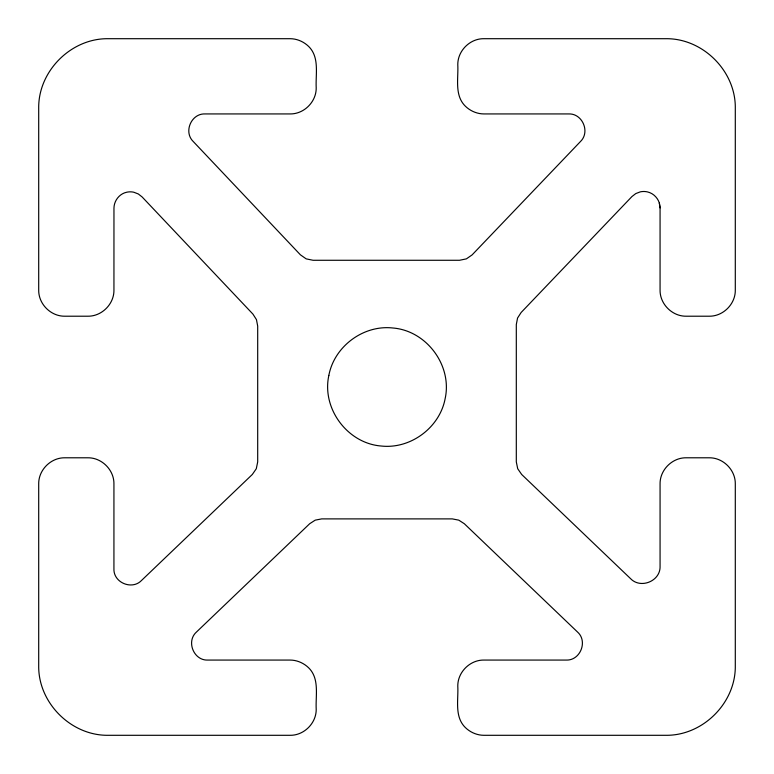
<?xml version="1.0" encoding="UTF-8"?>
<svg xmlns="http://www.w3.org/2000/svg" width="774" height="774" viewBox="0 0 774 774"><rect width="100%" height="100%" fill="white"/><g stroke="black" fill="none" stroke-linecap="round" stroke-linejoin="round"><path stroke-width="1.16" d="M659.351 203.02C657.6 197.593 653.101 193.21 647.519 191.923A11.687 8.262 0 0 0 640.311 191.855L635.793 193.568L631.971 196.528L521.134 312.493L517.554 318.046L516.306 324.529L516.306 461.894L517.709 468.734L521.686 474.481L630.616 578.691C640.737 589.285 660.783 581.003 660.067 566.104L660.067 483.914C659.845 469.944 672.248 457.569 686.19 457.792L709.178 457.792C723.061 457.579 735.435 469.837 735.3 483.75L735.3 665.901C735.755 703.053 702.724 735.881 665.64 735.3L483.779 735.3C476.948 735.252 470.292 732.33 465.397 727.599C454.27 716.772 458.508 699.889 457.792 686.19C457.569 672.229 469.973 659.845 483.914 660.067L566.229 660.067C580.21 660.696 588.114 641.346 577.491 631.99L464.323 523.727L458.769 520.147L452.287 518.89L321.713 518.89L315.231 520.147L309.677 523.727L196.509 631.99C185.886 641.346 193.79 660.696 207.771 660.067L290.086 660.067C296.945 660.077 303.631 662.989 308.555 667.72C319.73 678.537 315.492 695.458 316.208 709.178C316.431 723.148 304.027 735.523 290.086 735.3L108.36 735.3C71.179 735.89 38.1 702.879 38.7 665.64L38.7 483.914C38.477 469.944 50.881 457.569 64.823 457.792L87.81 457.792C101.752 457.569 114.155 469.944 113.933 483.914L113.933 568.716C113.265 582.658 132.035 590.407 141.497 580.49L252.314 474.481L256.291 468.734L257.694 461.894L257.694 326.077L256.455 319.633L252.934 314.109L142.106 196.935L138.294 193.955L133.786 192.223A11.687 8.262 0 0 0 126.559 192.262C119.293 193.848 114.049 200.776 113.962 208.129L113.942 290.095C114.165 304.056 101.762 316.431 87.82 316.208L64.823 316.208C50.881 316.431 38.477 304.056 38.7 290.086L38.7 108.36C38.11 71.218 71.005 38.265 108.089 38.7L290.279 38.7C297.1 38.758 303.737 41.69 308.623 46.421C319.72 57.247 315.482 74.12 316.208 87.81C316.431 101.771 304.027 114.155 290.086 113.933L205.013 113.933C191.391 113.333 183.312 131.822 193.171 141.429L300.418 254.83L306.185 258.864L313.073 260.277L459.524 260.277L466.374 258.874L472.111 254.898L580.5 141.497C590.436 131.909 582.367 113.333 568.716 113.933L483.914 113.933C477.055 113.923 470.369 111.011 465.445 106.28C454.27 95.463 458.508 78.542 457.792 64.823C457.569 50.852 469.973 38.477 483.914 38.7L665.64 38.7C702.821 38.11 735.9 71.121 735.3 108.36L735.3 290.086C735.523 304.056 723.119 316.431 709.178 316.208L686.19 316.208C672.248 316.431 659.845 304.056 660.067 290.086L660.067 207.79L659.351 203.02L660.067 207.877M328.844 375.429C321.587 408.508 347.449 443.357 381.185 446.017C410.53 449.297 439.738 427.635 445.156 398.571C452.413 365.492 426.551 330.643 392.815 327.992C363.47 324.703 334.262 346.365 328.844 375.429"/></g></svg>
